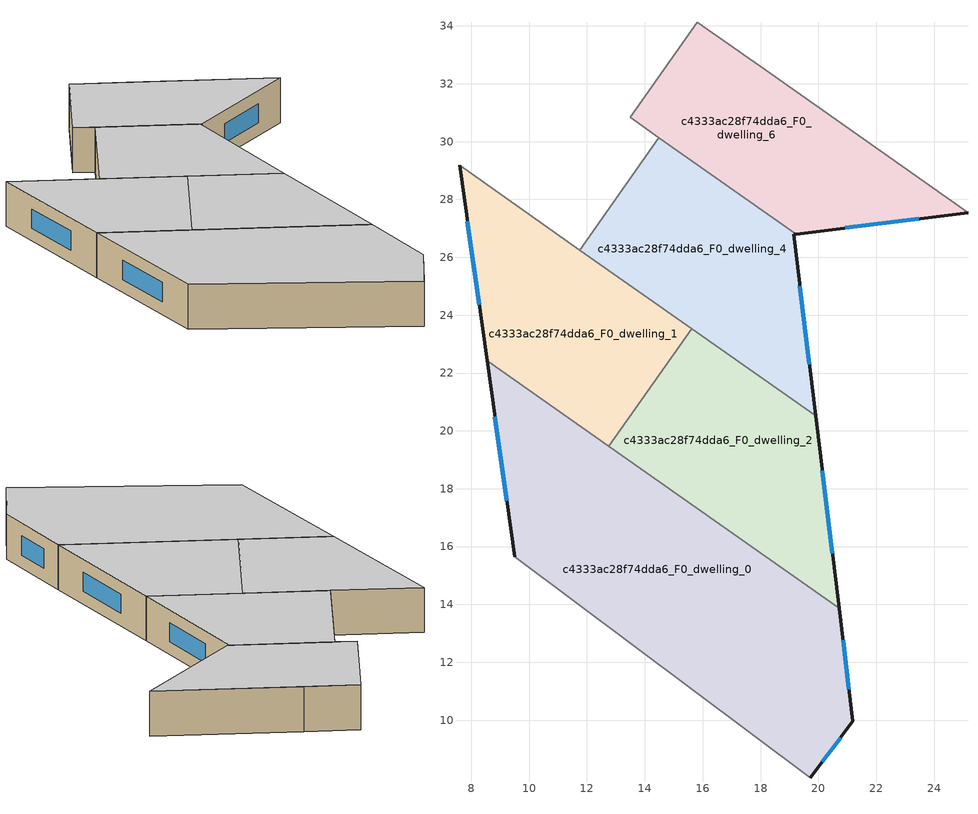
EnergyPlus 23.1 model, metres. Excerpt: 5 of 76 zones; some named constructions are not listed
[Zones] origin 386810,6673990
c4333ac28f74dda6_F0_dwelling_0
 floor ground (EU_floor_Construction): 20.72,13.88 21.19,9.95 19.72,8 9.51,15.64 8.55,22.43 z0
 wall outside (EU_wall_Construction): 19.72,8 21.19,9.95 20.72,13.88 / 8.55,22.43 9.51,15.64 z0:3
 wall adiabatic (EU_wall_Construction): 9.51,15.64 19.72,8 z0:3
 wall to c4333ac28f74dda6_F0_dwelling_2 (EU_wall_Construction): 20.72,13.88 12.76,19.47 z0:3
 wall to c4333ac28f74dda6_F0_dwelling_1 (EU_wall_Construction): 12.76,19.47 8.55,22.43 z0:3
 window (EU_Window_Construction): 21.06,11.07 20.85,12.75 / 20.14,8.56 20.77,9.39 / 8.82,20.49 9.23,17.58 z0.86:2.14
 ceiling to c4333ac28f74dda6_F1_dwelling_0 (EU_floor_Construction): 19.72,8 21.19,9.95 20.72,13.88 8.55,22.43 9.51,15.64 z3
c4333ac28f74dda6_F0_dwelling_1
 floor ground (EU_floor_Construction): 15.62,23.53 12.76,19.47 8.55,22.43 7.59,29.18 z0
 wall outside (EU_wall_Construction): 7.59,29.18 8.55,22.43 z0:3
 wall to c4333ac28f74dda6_F0_dwelling_2 (EU_wall_Construction): 12.76,19.47 15.62,23.53 z0:3
 wall to c4333ac28f74dda6_F0_dwelling_3 (EU_wall_Construction): 11.75,26.25 7.59,29.18 z0:3
 wall to c4333ac28f74dda6_F0_dwelling_4 (EU_wall_Construction): 15.62,23.53 11.75,26.25 z0:3
 window (EU_Window_Construction): 7.87,27.25 8.27,24.36 z0.86:2.14
 ceiling to c4333ac28f74dda6_F1_dwelling_1 (EU_floor_Construction): 12.76,19.47 15.62,23.53 7.59,29.18 8.55,22.43 z3
c4333ac28f74dda6_F0_dwelling_2
 floor ground (EU_floor_Construction): 19.91,20.52 20.72,13.88 12.76,19.47 15.62,23.53 z0
 wall outside (EU_wall_Construction): 20.72,13.88 19.91,20.52 z0:3
 wall to c4333ac28f74dda6_F0_dwelling_4 (EU_wall_Construction): 19.91,20.52 15.62,23.53 z0:3
 window (EU_Window_Construction): 20.49,15.77 20.14,18.62 z0.86:2.14
 ceiling to c4333ac28f74dda6_F1_dwelling_2 (EU_floor_Construction): 20.72,13.88 19.91,20.52 15.62,23.53 12.76,19.47 z3
c4333ac28f74dda6_F0_dwelling_4
 floor ground (EU_floor_Construction): 19.23,26.8 19.15,26.79 19.91,20.52 11.75,26.25 14.49,30.14 z0
 wall outside (EU_wall_Construction): 19.91,20.52 19.15,26.79 19.23,26.8 z0:3
 wall to c4333ac28f74dda6_F0_dwelling_3 (EU_wall_Construction): 14.49,30.14 11.75,26.25 z0:3
 wall to c4333ac28f74dda6_F0_dwelling_6 (EU_wall_Construction): 19.23,26.8 14.49,30.14 z0:3
 window (EU_Window_Construction): 19.69,22.31 19.36,25 z0.86:2.14
 ceiling to c4333ac28f74dda6_F1_dwelling_4 (EU_floor_Construction): 19.91,20.52 19.15,26.79 19.23,26.8 14.49,30.14 11.75,26.25 z3
c4333ac28f74dda6_F0_dwelling_6
 floor ground (EU_floor_Construction): 25.17,27.55 19.23,26.8 13.49,30.84 15.81,34.13 z0
 wall outside (EU_wall_Construction): 19.23,26.8 25.17,27.55 z0:3
 wall to c4333ac28f74dda6_F0_dwelling_5 (EU_wall_Construction): 15.81,34.13 13.49,30.84 z0:3
 wall to c4333ac28f74dda6_F0_dwelling_8 (EU_wall_Construction): 25.17,27.55 18.34,32.36 z0:3
 wall to c4333ac28f74dda6_F0_dwelling_3 (EU_wall_Construction): 13.49,30.84 14.49,30.14 z0:3
 wall to c4333ac28f74dda6_F0_dwelling_7 (EU_wall_Construction): 18.34,32.36 15.81,34.13 z0:3
 window (EU_Window_Construction): 20.93,27.02 23.48,27.33 z0.86:2.14
 ceiling to c4333ac28f74dda6_F1_dwelling_6 (EU_floor_Construction): 25.17,27.55 15.81,34.13 13.49,30.84 19.23,26.8 z3
[SCHEDULE:FILE] Column Number=1; Rows to Skip at Top=0; Number of Hours of Data=8760; Column Separator=Comma; Interpolate to Timestep=No; Minutes per Item=60; Adjust Schedule for Daylight Savings=Yes
Name | File
EU_Step8_GainSchedule_c4333ac28f74dda6_F2_dwelling_4_f000 | ../../schedules/c4333ac28f74dda6/c4333ac28f74dda6_F2_dwelling_4_f000_gain.csv
EU_Step8_GainSchedule_c4333ac28f74dda6_F2_dwelling_5_f000 | ../../schedules/c4333ac28f74dda6/c4333ac28f74dda6_F2_dwelling_5_f000_gain.csv
EU_Step8_GainSchedule_c4333ac28f74dda6_F2_dwelling_6_f000 | ../../schedules/c4333ac28f74dda6/c4333ac28f74dda6_F2_dwelling_6_f000_gain.csv
EU_Step8_GainSchedule_c4333ac28f74dda6_F2_dwelling_7_f000 | ../../schedules/c4333ac28f74dda6/c4333ac28f74dda6_F2_dwelling_7_f000_gain.csv
EU_Step8_GainSchedule_c4333ac28f74dda6_F2_dwelling_8_f000 | ../../schedules/c4333ac28f74dda6/c4333ac28f74dda6_F2_dwelling_8_f000_gain.csv
EU_Step8_GainSchedule_c4333ac28f74dda6_F2_dwelling_9_f000 | ../../schedules/c4333ac28f74dda6/c4333ac28f74dda6_F2_dwelling_9_f000_gain.csv
EU_Step8_GainSchedule_c4333ac28f74dda6_F2_dwelling_10_f000 | ../../schedules/c4333ac28f74dda6/c4333ac28f74dda6_F2_dwelling_10_f000_gain.csv
